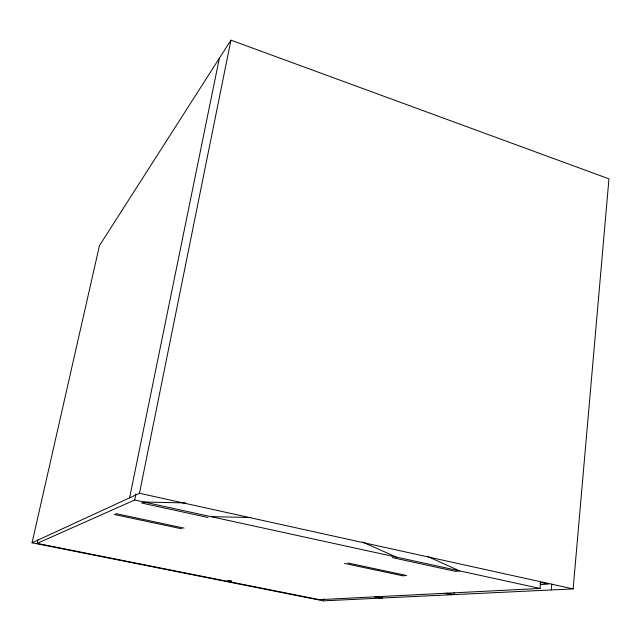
<?xml version="1.0" encoding="UTF-8"?>
<svg xmlns="http://www.w3.org/2000/svg" width="641" height="641" viewBox="0 0 641 641"><rect width="100%" height="100%" fill="white"/><g stroke="black" fill="none" stroke-linecap="round" stroke-linejoin="round"><path stroke-width="0.96" d="M573.134 588.919L608.95 178.839L230.936 40.151L99.443 245.671L32.05 542.807L323.409 600.849L573.134 588.919L139.458 493.274L32.05 542.807M551.252 589.96L551.813 583.975M38.019 539.482L37.138 543.392L319.426 599.664L540.075 588.454L540.651 582.405L548.303 584.095L540.339 584.544M454.205 592.869L453.996 594.608L447.162 593.173M323.409 600.849L323.705 598.87M139.458 493.274L230.936 40.151M37.138 543.392L134.682 499.996L135.876 494.107M129.602 497.817L219.358 58.243M540.067 584.047L539.898 583.663M185.802 502.937L144.001 502.031L141.653 503.025L208.037 517.479M210.881 516.622L250.727 517.519M376.531 596.763L382.693 598.013M374.536 596.859L380.674 598.117M444.59 593.31L451.4 594.736M184.087 528.128L116.398 513.713L114.483 514.531L181.715 528.817M347.903 563.006L406.642 575.514L402.917 575.834L344.513 563.423M134.682 499.996L540.075 588.454M392.172 557.582L455.198 571.299L459.677 570.915L427.763 556.556M362.51 542.03L396.266 557.077M227.683 580.538L231.665 581.211L227.683 580.538"/></g></svg>
